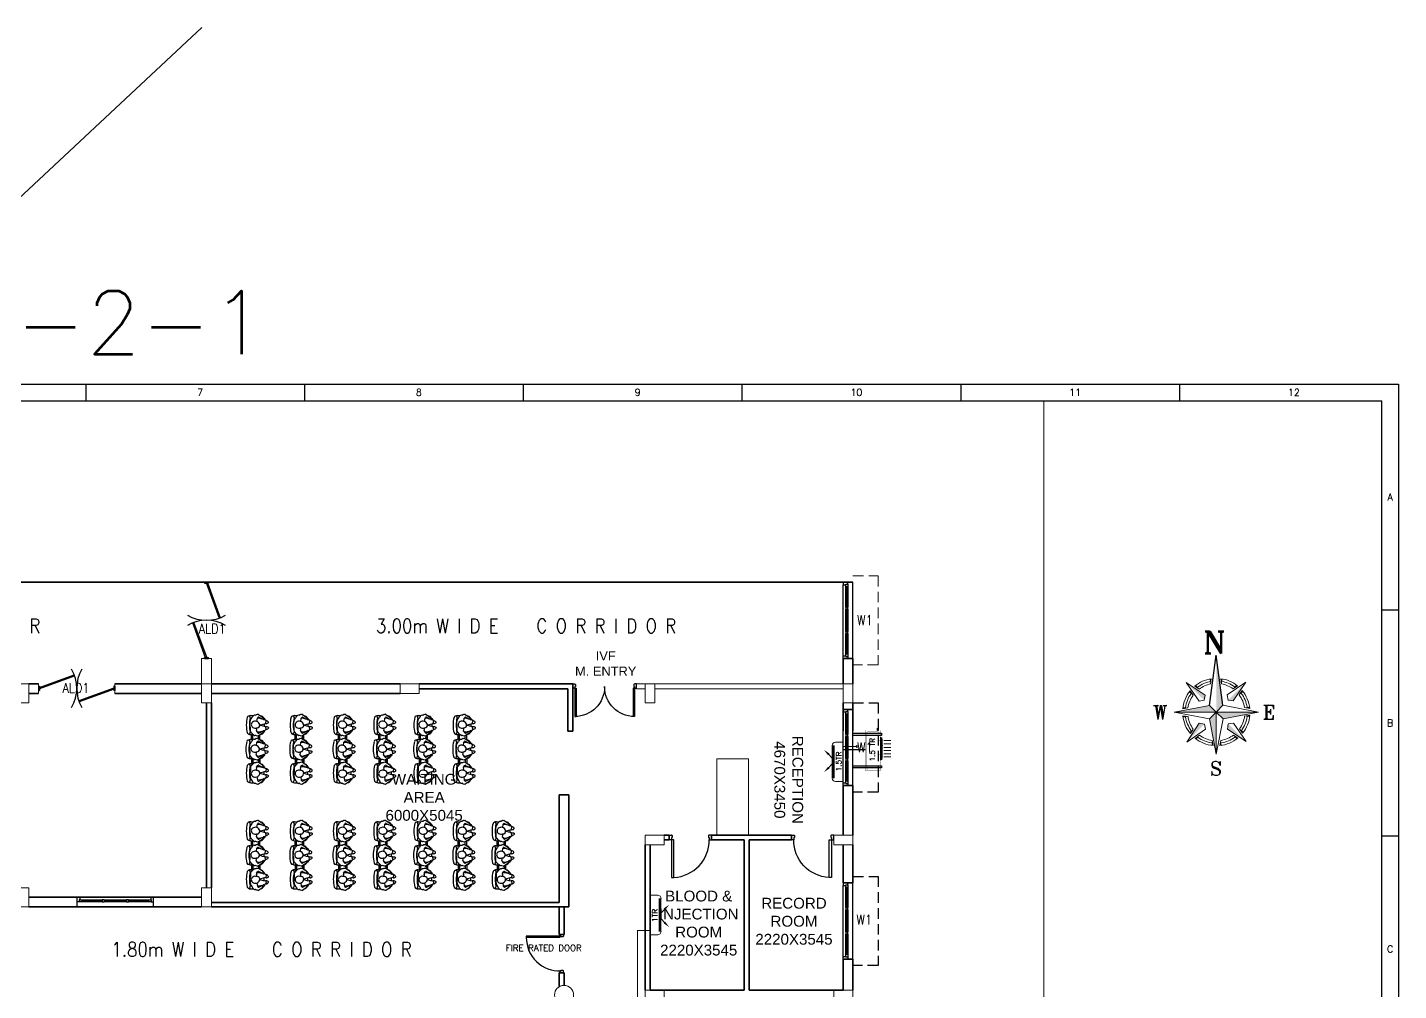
# Model space of a CAD drawing. Extents: x 2982526 to 3135339, y -1389320 to -1338265.
# Drawn here: x 3012115 to 3044472, y -1360984 to -1338265 of the extents above; entities that cross this region are included whole.
import ezdxf
from ezdxf.enums import TextEntityAlignment as Align

# ---------------------------------------------------------------- set-up
doc = ezdxf.new("R2010")
doc.units = 0
doc.header["$MEASUREMENT"] = 0
doc.linetypes.add('1', pattern=[0, 0, 0])
doc.linetypes.add('DASHED', pattern=[0.75, 0.5, -0.25])
for name, color, linetype in [('ALD1', 7, 'Continuous'), ('Chajja', 7, 'DASHED'), ('DOOR', 40, 'Continuous'), ('FUR', 33, 'Continuous'), ('FURN', 31, 'Continuous'), ('HVAC_HI-WALL_1.5TR', 5, 'Continuous'), ('HVAC_HI_WALL_1TR', 1, 'Continuous'), ('M HVAC HIGH WALL UNIT', 3, 'Continuous'), ('MEP_HVAC_COPPER_PIPE', 5, 'Continuous'), ('MEP_HVAC_DRAIN_PIPE', 7, 'Continuous'), ('MEP_HVAC_TEXT', 7, 'Continuous'), ('Plan', 44, 'Continuous'), ('Railing', 34, '1'), ('TEXT', 5, '1'), ('TITLE', 7, 'Continuous'), ('W1', 7, 'Continuous'), ('walls', 1, 'Continuous')]:
    doc.layers.add(name, color=color, linetype=linetype)
for name, color, linetype, lineweight in [('Column', 162, 'Continuous', 13), ('HTL-AC UNIT', 5, 'Continuous', 25), ('MEP_HVAC_VRF_COPPER_PIPE', 6, 'Continuous', 9), ('WALL', 7, '1', 35), ('windows', 4, 'Continuous', 0)]:
    doc.layers.add(name, color=color, linetype=linetype, lineweight=lineweight)
doc.styles.add('ARIAL', font='arial.ttf')
doc.styles.add('ROMANS', font='romans.shx')
doc.styles.add('RT', font='romant.shx')
doc.styles.add('VERDANA', font='verdana.ttf')
doc.dimstyles.new('AC DIM', dxfattribs={"dimtxt": 200, "dimasz": 200, "dimexe": 0.18, "dimexo": 50, "dimgap": 50, "dimtad": 1, "dimdec": 0, "dimzin": 12, "dimdsep": 46, "dimtxsty": 'ROMANS', "dimcen": 0, "dimclrt": 7, "dimadec": 0, "dimazin": 0, "dimtfac": 1, "dimtdec": 0, "dimtix": 1, "dimtofl": 0, "dimtmove": 0, "dimatfit": 3, "dimfxl": 1, "dimtolj": 1, "dimtzin": 12, "dimarcsym": 0})

# ---------------------------------------------------------------- blocks, each defined once
blk = doc.blocks.new('A$C772B36EA')
at = {"layer": 'TITLE', "color": 5}
for p in [(-343, 338), (338, 343)]:
    blk.add_line(p, (0, 2877), dxfattribs=at)
at = {"layer": 'TITLE', "color": 8, "lineweight": 5}
for p, q in [((-566, 858), (-1516, 1493)), ((-866, 553), (-1516, 1493)), ((-287, 1418), (-252, 1683)), ((-287, 1418), (-252, 1683)), ((270, 1421), (233, 1686)), ((270, 1421), (233, 1686)), ((270, 1421), (233, 1686)), ((553, 866), (1493, 1516)), ((858, 566), (1493, 1516)), ((-1173, 847), (-1326, 1068)), ((-865, 1160), (-1088, 1309)), ((-606, 597), (-566, 858)), ((597, 606), (553, 866)), ((847, 1173), (1068, 1326)), ((1160, 865), (1309, 1088)), ((-343, 338), (-2128, 0)), ((-2128, 0), (0, 0)), ((0, 0), (-2128, 0)), ((-338, -343), (-2128, 0)), ((-1432, 209), (-1695, 156)), ((-606, 597), (-866, 553)), ((0, 0), (-343, 338)), ((-343, 338), (0, 0)), ((-338, -343), (0, 0)), ((0, 0), (-338, -343)), ((0, 0), (338, 343)), ((338, 343), (0, 0)), ((0, 0), (343, -338)), ((343, -338), (0, 0)), ((0, 0), (0, -2128)), ((0, -2128), (0, 0)), ((0, 0), (2128, 0)), ((2128, 0), (0, 0)), ((338, 343), (2128, 0)), ((343, -338), (2128, 0)), ((597, 606), (858, 566)), ((1428, 230), (1692, 182)), ((-1428, -230), (-1692, -182)), ((-858, -566), (-1493, -1516)), ((-597, -606), (-858, -566)), ((-597, -606), (-553, -866)), ((-338, -343), (0, -2128)), ((343, -338), (0, -2128)), ((606, -597), (566, -858)), ((606, -597), (866, -553)), ((866, -553), (1516, -1493)), ((1432, -209), (1695, -156)), ((-553, -866), (-1493, -1516)), ((-1160, -865), (-1309, -1088)), ((-847, -1173), (-1068, -1326)), ((566, -858), (1516, -1493)), ((865, -1160), (1088, -1309)), ((1173, -847), (1326, -1068)), ((-209, -1432), (-156, -1695)), ((230, -1428), (182, -1692))]:
    blk.add_line(p, q, dxfattribs=at)
for radius, start, end in [(1702, 98.52692, 129.72625), (1575, 99.85136, 126.70773), (1447, 101.42181, 126.70773), (1702, 51.14269, 82.1348), (1575, 54.16121, 80.81434), (1447, 54.16121, 79.24868), (1702, 141.14269, 174.72625), (1575, 144.16121, 171.70773), (1447, 144.16121, 171.70773), (1447, 9.16121, 36.70773), (1575, 9.16121, 36.70773), (1702, 6.14269, 39.72625), (1702, 186.14269, 219.72625), (1575, 189.16121, 216.70773), (1447, 189.16121, 216.70773), (1447, 324.16121, 351.70773), (1575, 324.16121, 351.70773), (1702, 321.14269, 354.72625), (1702, 231.14269, 264.72625), (1575, 234.16121, 261.70773), (1447, 234.16121, 261.70773), (1702, 276.14269, 309.72625), (1447, 279.1612, 306.70773), (1575, 279.1612, 306.70773)]:
    blk.add_arc((0, 0), radius, start, end, dxfattribs=at)
at = {"layer": 'TITLE', "color": 5}
blk.add_solid([(0, 2877), (338, 343), (0, 0)], dxfattribs=at)
at = {"layer": 'TITLE', "color": 8, "lineweight": 5}
for points in [[(-1516, 1493), (-566, 858), (-606, 597)], [(-252, 1683), (-340, 1668), (-287, 1418)], [(233, 1686), (320, 1672), (270, 1421)], [(1493, 1516), (858, 566), (597, 606)], [(-1326, 1068), (-1380, 997), (-1173, 847)], [(-1088, 1309), (-1017, 1365), (-865, 1160)], [(1068, 1326), (997, 1380), (847, 1173)], [(1309, 1088), (1365, 1017), (1160, 865)], [(-2128, 0), (-343, 338), (0, 0)], [(-1684, 245), (-1695, 156), (-1432, 209)], [(0, -2128), (-338, -343), (0, 0)], [(2128, 0), (343, -338), (0, 0)], [(1680, 271), (1692, 182), (1428, 230)], [(-1680, -271), (-1692, -182), (-1428, -230)], [(-1493, -1516), (-858, -566), (-597, -606)], [(1516, -1493), (566, -858), (606, -597)], [(1684, -245), (1695, -156), (1432, -209)], [(-1309, -1088), (-1365, -1017), (-1160, -865)], [(-1068, -1326), (-997, -1380), (-847, -1173)], [(1088, -1309), (1017, -1365), (865, -1160)], [(1326, -1068), (1380, -997), (1173, -847)], [(-245, -1684), (-156, -1695), (-209, -1432)], [(271, -1680), (182, -1692), (230, -1428)]]:
    blk.add_solid(points, dxfattribs=at)
blk = doc.blocks.new('A$C1BA14061')
at = {"layer": 'TITLE', "color": 7}
for p, q in [((0, 0), (203982, 0)), ((101948, -1290), (101948, 0)), ((118954, -1290), (118954, 0)), ((135959, -1290), (135959, 0)), ((152965, -1290), (152965, 0)), ((169971, -1290), (169971, 0)), ((186976, -1290), (186976, 0)), ((203982, 0), (203982, -140464)), ((203982, -17558), (202692, -17558)), ((203982, -35116), (202692, -35116))]:
    blk.add_line(p, q, dxfattribs=at)
at = {"layer": 'TITLE'}
for p in [(1204, -1290), (202692, -139174)]:
    blk.add_line(p, (202692, -1290), dxfattribs=at)
at = {"layer": 'TITLE', "color": 7, "style": 'ROMANS', "width": 1}
for s, height, p in [('7', 535, (110813, -626)), ('8', 535, (127819, -626)), ('9', 535, (144825, -626)), ('10', 534.7, (161831, -626)), ('11', 534.7, (178836, -626)), ('12', 534.7, (195842, -626)), ('A', 535, (203324, -8765)), ('B', 535, (203324, -26323)), ('C', 535, (203324, -43881))]:
    blk.add_text(s, height=height, dxfattribs=at).set_placement(p, align=Align.MIDDLE)
blk = doc.blocks.new('6w')
at = {"layer": 'Plan', "color": 8}
for p, q in [((-36, 9.2), (-36, 0)), ((-36, 9.2), (36, 9.2)), ((-33.5, 2.5), (-12.5, 2.5)), ((-33.5, 0), (33.5, 0)), ((-31, 4), (-31.5, 4)), ((-31.5, 3.3), (-31.5, 4)), ((-31.5, 3.6), (-12.5, 3.6)), ((-31.5, 3.3), (-31, 3.3)), ((-31, 4.5), (-31, 4)), ((-31, 2.5), (-31, 3.3)), ((-12.5, 2.5), (-12.5, 4.5)), ((-12.5, 4.5), (-10.5, 4.5)), ((-10.5, 2.5), (-12.5, 2.5)), ((-10.5, 2.5), (-10.5, 4.5)), ((-10.5, 3.6), (10.5, 3.6)), ((-10.5, 2.5), (10.5, 2.5)), ((10.5, 4.5), (12.5, 4.5)), ((10.5, 2.5), (10.5, 4.5)), ((12.5, 2.5), (10.5, 2.5)), ((12.5, 2.5), (12.5, 4.5)), ((34, 4.5), (12.5, 4.5)), ((12.5, 3.6), (31.5, 3.6)), ((12.5, 2.5), (33.5, 2.5)), ((31, 4.5), (31, 4)), ((31, 4), (31.5, 4)), ((31.5, 3.3), (31, 3.3)), ((31, 2.5), (31, 3.3)), ((31.5, 4), (31.5, 3.3)), ((36, 9.2), (36, 0))]:
    blk.add_line(p, q, dxfattribs=at)
for points in [[(-34, 4.5), (-36, 4.5), (-36, 0), (-33.5, 0), (-33.5, 2.5), (-34, 2.5), (-34, 4.5)], [(34, 4.5), (36, 4.5), (36, 0), (33.5, 0), (33.5, 2.5), (34, 2.5), (34, 4.5)]]:
    blk.add_lwpolyline(points, close=True, dxfattribs=at)
for points in [[(-12.5, 4.5), (-34, 4.5)], [(10.5, 4.5), (-10.5, 4.5)]]:
    blk.add_lwpolyline(points, dxfattribs=at)
blk = doc.blocks.new('A$C19B8274B')
at = {"layer": 'DOOR'}
for p, q in [((-45, 925), (-80, 925)), ((-80, 50), (-80, 925)), ((-45, 50), (-45, 925)), ((-45, 50), (-80, 50)), ((-955, -50), (-955, -47.5)), ((-940, -35), (-942.5, -35)), ((-60, -35), (-57.5, -35)), ((-45, -50), (-45, -47.5))]:
    blk.add_line(p, q, dxfattribs=at)
for points in [[(-940, 15), (-955, 15), (-955, 50), (-1000, 50), (-1000, -50), (-955, -50)], [(-940, -35), (-940, 15)], [(-60, 15), (-45, 15), (-45, 50), (0, 50), (0, -50), (-45, -50)], [(-60, -35), (-60, 15)]]:
    blk.add_lwpolyline(points, dxfattribs=at)
at = {"layer": 'DOOR', "color": 145}
blk.add_arc((-80, 50), 875, 90, 182.29244, dxfattribs=at)
at = {"layer": 'DOOR'}
for centre, start, end in [((-955, -35), 270, 0), ((-45, -35), 180, 270)]:
    blk.add_arc(centre, 12.5, start, end, dxfattribs=at)
blk = doc.blocks.new('Z$W@#5624')
at = {"layer": 'DOOR'}
for p, q in [((19, 470), (840, 769)), ((28, 446), (849, 745)), ((188, 518), (680, 697)), ((676, 709), (685, 685)), ((0, 400), (0, 499)), ((0, 499), (25, 499)), ((0, 400), (25, 400)), ((19, 470), (28, 446)), ((25, 400), (25, 499)), ((183, 529), (192, 506)), ((1770, 453), (949, 154)), ((1779, 429), (957, 130)), ((1610, 381), (1117, 202)), ((1614, 369), (1606, 393)), ((1779, 429), (1770, 453)), ((1798, 499), (1773, 499)), ((1773, 400), (1773, 499)), ((1798, 400), (1773, 400)), ((1798, 400), (1798, 499)), ((1113, 214), (1122, 190))]:
    blk.add_line(p, q, dxfattribs=at)
at = {"layer": 'DOOR', "color": 145}
for centre, start_param, end_param in [((0, 449), 2.617994, 3.665191), ((1798, 449), -0.523599, 0.523599)]:
    blk.add_ellipse(centre, major_axis=(-899, 0), ratio=1, start_param=start_param, end_param=end_param, dxfattribs=at)
blk = doc.blocks.new('A$C718A0427')
at = {"layer": 'FURN', "color": 8}
for p, q in [((18, 330), (19, 309)), ((33, 419), (33, 357)), ((119, 419), (76, 385)), ((196, 434), (127, 423)), ((221, 433), (196, 434)), ((248, 438), (225, 433)), ((314, 425), (248, 438)), ((403, 426), (318, 425)), ((478, 363), (415, 421)), ((499, 334), (478, 363)), ((481, 423), (481, 359)), ((600, 403), (481, 403)), ((600, 370), (481, 370)), ((580, 312), (578, 332)), ((582, 344), (603, 373)), ((600, 433), (600, 369)), ((603, 373), (666, 431)), ((678, 436), (763, 435)), ((766, 435), (832, 448)), ((832, 448), (856, 443)), ((860, 443), (884, 444)), ((884, 444), (953, 433)), ((961, 429), (1004, 395)), ((1048, 429), (1048, 367)), ((1048, 403), (1167, 403)), ((1048, 370), (1167, 370)), ((1063, 340), (1062, 319)), ((1149, 334), (1170, 363)), ((1167, 423), (1167, 359)), ((1170, 363), (1233, 421)), ((1245, 426), (1329, 425)), ((1333, 425), (1399, 438)), ((1399, 438), (1422, 433)), ((1427, 433), (1451, 434)), ((1451, 434), (1520, 423)), ((1528, 419), (1571, 385)), ((1615, 419), (1615, 357)), ((1630, 330), (1629, 309)), ((5, 278), (0, 248)), ((3, 235), (66, 144)), ((16, 299), (7, 285)), ((66, 144), (83, 123)), ((71, 228), (107, 150)), ((92, 261), (77, 249)), ((83, 123), (91, 118)), ((170, 271), (92, 261)), ((93, 115), (93, 109)), ((97, 102), (127, 82)), ((107, 150), (112, 136)), ((112, 136), (114, 127)), ((120, 105), (127, 100)), ((123, 93), (120, 105)), ((132, 86), (123, 93)), ((131, 101), (127, 111)), ((127, 100), (130, 99)), ((130, 99), (131, 101)), ((225, 102), (289, 102)), ((384, 109), (380, 99)), ((390, 93), (382, 86)), ((384, 98), (389, 103)), ((387, 82), (417, 102)), ((389, 103), (394, 107)), ((393, 103), (390, 93)), ((398, 279), (437, 249)), ((407, 150), (402, 136)), ((442, 228), (407, 150)), ((420, 109), (421, 115)), ((423, 118), (431, 123)), ((431, 123), (448, 144)), ((448, 144), (511, 235)), ((599, 203), (489, 203)), ((500, 302), (502, 322)), ((508, 282), (500, 302)), ((514, 248), (508, 282)), ((583, 235), (511, 235)), ((567, 258), (572, 292)), ((632, 155), (570, 245)), ((572, 292), (580, 312)), ((650, 133), (632, 155)), ((638, 238), (674, 160)), ((683, 289), (643, 259)), ((658, 128), (650, 133)), ((660, 119), (660, 125)), ((694, 92), (664, 112)), ((674, 160), (679, 146)), ((692, 113), (686, 117)), ((687, 113), (690, 103)), ((690, 103), (699, 96)), ((697, 108), (692, 113)), ((696, 119), (701, 109)), ((856, 112), (792, 112)), ((911, 281), (989, 271)), ((949, 96), (957, 103)), ((950, 111), (954, 121)), ((951, 109), (950, 111)), ((954, 110), (951, 109)), ((961, 115), (954, 110)), ((984, 112), (954, 92)), ((957, 103), (961, 115)), ((969, 146), (967, 137)), ((974, 160), (969, 146)), ((1009, 238), (974, 160)), ((988, 125), (987, 119)), ((989, 271), (1004, 259)), ((998, 133), (990, 128)), ((1015, 155), (998, 133)), ((1078, 245), (1015, 155)), ((1049, 203), (1158, 203)), ((1065, 309), (1073, 295)), ((1071, 235), (1137, 235)), ((1076, 288), (1081, 258)), ((1134, 248), (1139, 282)), ((1199, 144), (1137, 235)), ((1139, 282), (1147, 302)), ((1147, 302), (1145, 322)), ((1217, 123), (1199, 144)), ((1205, 228), (1241, 150)), ((1250, 279), (1210, 249)), ((1225, 118), (1217, 123)), ((1227, 109), (1227, 115)), ((1261, 82), (1231, 102)), ((1241, 150), (1246, 136)), ((1259, 103), (1253, 107)), ((1254, 103), (1257, 93)), ((1257, 93), (1265, 86)), ((1264, 98), (1259, 103)), ((1263, 109), (1268, 99)), ((1423, 102), (1359, 102)), ((1478, 271), (1556, 261)), ((1516, 101), (1521, 111)), ((1518, 99), (1516, 101)), ((1516, 86), (1524, 93)), ((1521, 100), (1518, 99)), ((1528, 105), (1521, 100)), ((1551, 102), (1521, 82)), ((1524, 93), (1528, 105)), ((1536, 136), (1534, 127)), ((1541, 150), (1536, 136)), ((1576, 228), (1541, 150)), ((1555, 115), (1554, 109)), ((1556, 261), (1571, 249)), ((1565, 123), (1556, 118)), ((1582, 144), (1565, 123)), ((1645, 235), (1582, 144)), ((1632, 299), (1640, 285)), ((1643, 278), (1648, 248))]:
    blk.add_line(p, q, dxfattribs=at)
for points in [[(111, 138), (112, 153), (96, 222), (98, 260)], [(415, 266), (418, 222), (402, 153), (403, 138)], [(665, 276), (662, 232), (679, 163), (678, 148)], [(969, 148), (969, 163), (985, 232), (983, 270)], [(1232, 266), (1229, 222), (1246, 153), (1245, 138)], [(1536, 138), (1535, 153), (1552, 222), (1550, 260)]]:
    blk.add_lwpolyline(points, dxfattribs=at)
for points in [[(384, 82), (363, 59, -0.259848), (357, 57), (301, 66, -0.302547), (296, 71), (283, 128), (266, 180), (255, 193), (247, 180), (231, 128), (218, 71, -0.302547), (212, 66), (157, 57, -0.259848), (151, 59), (130, 82)], [(697, 92), (718, 69, 0.259848), (724, 67), (779, 76, 0.302547), (785, 81), (798, 138), (814, 190), (826, 203), (833, 190), (850, 138), (863, 81, 0.302547), (868, 76), (923, 67, 0.259848), (930, 69), (950, 92)], [(1264, 82), (1285, 59, 0.259848), (1291, 57), (1346, 66, 0.302547), (1352, 71), (1365, 128), (1381, 180), (1393, 193), (1400, 180), (1417, 128), (1430, 71, 0.302547), (1435, 66), (1490, 57, 0.259848), (1497, 59), (1517, 82)]]:
    blk.add_lwpolyline(points, format="xyb", dxfattribs=at)
for points in [[(306, 5, 0.28165), (326, 3, 0.281432), (363, 59, -0.259848), (357, 57), (301, 66, -0.302547), (296, 71, 0.254294)], [(775, 15, -0.28165), (755, 13, -0.281432), (718, 69, 0.259848), (724, 67), (779, 76, 0.302547), (785, 81, -0.254294)], [(1342, 5, -0.28165), (1322, 3, -0.281432), (1285, 59, 0.259848), (1291, 57), (1346, 66, 0.302547), (1352, 71, -0.254294)]]:
    blk.add_lwpolyline(points, format="xyb", close=True, dxfattribs=at)
for centre, radius, start, end in [((97, 303), 84.1, 104.4561, 161.4627), ((138, 419), 106, 151.0301, 180), ((82, 465), 36.6, 105.639, 285.639), ((239, -97), 620, 88.3753, 105.639), ((239, -97), 547, 88.1581, 105.639), ((130, 405), 17.5, 99.3001, 128.6806), ((275, 307), 111, 141.3111, 195.5429), ((247, 330), 75.4, 33.3122, 141.3111), ((222, 450), 17.5, 267.1355, 281.8973), ((274, -97), 620, 74.361, 91.6247), ((274, -97), 547, 74.361, 91.8419), ((223, 314), 104, 337.1497, 33.3122), ((318, 442), 17.5, 258.8982, 270.8191), ((403, 408), 17.5, 47.3161, 90.8191), ((432, 465), 36.6, 254.361, 74.361), ((375, 419), 106, 0, 28.9699), ((485, 324), 17.5, 354.2936, 36.1379), ((596, 334), 17.5, 143.8621, 185.7064), ((705, 429), 106, 151.0301, 180), ((649, 475), 36.6, 105.639, 285.639), ((806, -87), 620, 88.3753, 105.639), ((806, -87), 547, 88.1581, 105.639), ((678, 418), 17.5, 89.1809, 132.6839), ((857, 324), 104, 146.6878, 202.8503), ((763, 452), 17.5, 269.1809, 281.1018), ((834, 340), 75.4, 38.6889, 146.6878), ((841, -87), 620, 74.361, 91.6247), ((841, -87), 547, 74.361, 91.8419), ((859, 460), 17.5, 258.1027, 272.8645), ((806, 317), 111, 344.4571, 38.6889), ((950, 416), 17.5, 51.3194, 80.6999), ((999, 475), 36.6, 254.361, 74.361), ((983, 313), 84.1, 18.5373, 75.5439), ((942, 429), 106, 0, 28.9699), ((1163, 324), 17.5, 143.8621, 185.7064), ((1272, 419), 106, 151.0301, 180), ((1216, 465), 36.6, 105.639, 285.639), ((1373, -97), 620, 88.3753, 105.639), ((1373, -97), 547, 88.1581, 105.639), ((1245, 408), 17.5, 89.1809, 132.6839), ((1424, 314), 104, 146.6878, 202.8503), ((1330, 442), 17.5, 269.1809, 281.1018), ((1401, 330), 75.4, 38.6889, 146.6878), ((1408, -97), 620, 74.361, 91.6247), ((1408, -97), 547, 74.361, 91.8419), ((1426, 450), 17.5, 258.1027, 272.8645), ((1373, 307), 111, 344.4571, 38.6889), ((1517, 405), 17.5, 51.3194, 80.6999), ((1566, 465), 36.6, 254.361, 74.361), ((1550, 303), 84.1, 18.5373, 75.5439), ((1509, 419), 106, 0, 28.9699), ((17, 245), 17.5, 170.8481, 214.7522), ((22, 276), 17.5, 148.0246, 170.8481), ((1, 308), 17.5, 328.0246, 2.8591), ((138, 208), 106, 190.1847, 244.5593), ((87, 235), 17.5, 127.6009, 204.4875), ((89, 115), 3.85, 3.5615, 58.3672), ((102, 109), 8.38, 183.5615, 235.7532), ((106, 108), 20.4, 6.9092, 68.3871), ((128, 86), 4.21, 251.3857, 341.4191), ((130, 85), 1.82, 341.4191, 51.447), ((220, 61), 70, 181.2733, 239.4641), ((268, 306), 105, 195.5429, 253.9718), ((190, 19), 19.3, 254.3632, 317.2828), ((157, 50), 64.2, 317.3296, 18.8978), ((257, 265), 62.5, 253.9718, 8.0509), ((316, 448), 179, 271.1807, 291.4261), ((384, 102), 5.12, 218.4181, 239.2946), ((387, 265), 17.5, 52.3991, 111.4261), ((382, 100), 2.26, 239.2946, 315.0334), ((383, 85), 1.82, 128.553, 198.5809), ((386, 86), 4.21, 198.5809, 288.6143), ((405, 107), 20.9, 103.9888, 173.5389), ((390, 105), 4.3, 322.4637, 18.4149), ((394, 133), 8.61, 315.435, 18.1784), ((412, 109), 8.38, 304.2468, 356.4385), ((375, 208), 106, 295.4407, 349.8153), ((425, 115), 3.85, 121.6328, 176.4385), ((427, 235), 17.5, 335.5125, 52.3991), ((496, 245), 17.5, 325.2478, 9.1519), ((584, 255), 17.5, 170.8481, 214.7522), ((705, 218), 106, 190.1847, 244.5593), ((654, 245), 17.5, 127.6009, 204.4875), ((656, 125), 3.85, 3.5615, 58.3672), ((669, 119), 8.38, 183.5615, 235.7532), ((687, 143), 8.61, 161.8216, 224.565), ((676, 117), 20.9, 6.4611, 76.0112), ((693, 275), 17.5, 68.5739, 127.6009), ((691, 115), 4.3, 161.5851, 217.5363), ((695, 96), 4.21, 251.3857, 341.4191), ((698, 110), 2.26, 224.9666, 300.7054), ((697, 95), 1.82, 341.4191, 51.447), ((765, 458), 179, 248.5739, 268.8193), ((697, 112), 5.12, 300.7054, 321.5819), ((824, 275), 62.5, 171.9491, 286.0282), ((812, 316), 105, 286.0282, 344.4571), ((924, 60), 64.2, 161.1022, 222.6704), ((891, 29), 19.3, 222.7172, 285.6368), ((860, 71), 70, 300.5359, 358.7267), ((950, 95), 1.82, 128.553, 198.5809), ((952, 96), 4.21, 198.5809, 288.6143), ((974, 118), 20.4, 111.6129, 173.0908), ((979, 119), 8.38, 304.2468, 356.4385), ((942, 218), 106, 295.4407, 349.8153), ((992, 125), 3.85, 121.6328, 176.4385), ((993, 245), 17.5, 335.5125, 52.3991), ((1079, 318), 17.5, 177.1409, 211.9754), ((1058, 286), 17.5, 9.1519, 31.9754), ((1063, 255), 17.5, 325.2478, 9.1519), ((1151, 245), 17.5, 170.8481, 214.7522), ((1272, 208), 106, 190.1847, 244.5593), ((1221, 235), 17.5, 127.6009, 204.4875), ((1223, 115), 3.85, 3.5615, 58.3672), ((1235, 109), 8.38, 183.5615, 235.7532), ((1254, 133), 8.61, 161.8216, 224.565), ((1243, 107), 20.9, 6.4611, 76.0112), ((1260, 265), 17.5, 68.5739, 127.6009), ((1257, 105), 4.3, 161.5851, 217.5363), ((1262, 86), 4.21, 251.3857, 341.4191), ((1265, 100), 2.26, 224.9666, 300.7054), ((1264, 85), 1.82, 341.4191, 51.447), ((1264, 102), 5.12, 300.7054, 321.5819), ((1332, 448), 179, 248.5739, 268.8193), ((1391, 265), 62.5, 171.9491, 286.0282), ((1379, 306), 105, 286.0282, 344.4571), ((1491, 50), 64.2, 161.1022, 222.6704), ((1458, 19), 19.3, 222.7172, 285.6368), ((1427, 61), 70, 300.5359, 358.7267), ((1517, 85), 1.82, 128.553, 198.5809), ((1519, 86), 4.21, 198.5809, 288.6143), ((1541, 108), 20.4, 111.6129, 173.0908), ((1546, 109), 8.38, 304.2468, 356.4385), ((1509, 208), 106, 295.4407, 349.8153), ((1559, 115), 3.85, 121.6328, 176.4385), ((1560, 235), 17.5, 335.5125, 52.3991), ((1646, 308), 17.5, 177.1409, 211.9754), ((1625, 276), 17.5, 9.1519, 31.9754), ((1630, 245), 17.5, 325.2478, 9.1519)]:
    blk.add_arc(centre, radius, start, end, dxfattribs=at)
blk = doc.blocks.new('Z$W@#1841')
at = {"layer": 'DOOR', "color": 32}
for p, q in [((-306, -199), (-362, -199)), ((-362, -199), (-362, -310)), ((-362, -310), (-306, -310)), ((-306, -255), (-306, -199)), ((-291, -255), (-306, -255)), ((-306, -310), (-306, -307)), ((-291, -295), (-294, -295)), ((-291, -295), (-291, -255)), ((568, -295), (568, -255)), ((568, -255), (583, -255)), ((568, -295), (571, -295)), ((583, -255), (583, -199)), ((583, -199), (638, -199)), ((583, -310), (583, -307)), ((638, -310), (583, -310)), ((638, -199), (638, -310))]:
    blk.add_line(p, q, dxfattribs=at)
blk.add_lwpolyline([(527, 691), (527, -199), (583, -199), (583, 691)], close=True, dxfattribs=at)
at = {"layer": 'DOOR', "color": 145}
blk.add_arc((567, -182), 873, 92.6177, 181.1129, dxfattribs=at)
at = {"layer": 'DOOR', "color": 32}
for centre, start, end in [((-306, -295), 270, 0), ((583, -295), 180, 270)]:
    blk.add_arc(centre, 12.5, start, end, dxfattribs=at)
blk = doc.blocks.new('21500')
at = {"layer": 'DOOR'}
for p, q in [((45, 100), (45, 770)), ((45, 770), (80, 770)), ((80, 100), (80, 770)), ((1420, 100), (1420, 770)), ((1455, 770), (1420, 770)), ((1455, 100), (1455, 770)), ((45, 100), (80, 100)), ((45, 0), (45, 2.5)), ((60, 15), (57.5, 15)), ((1455, 100), (1420, 100)), ((1440, 15), (1442.5, 15)), ((1455, 0), (1455, 2.5))]:
    blk.add_line(p, q, dxfattribs=at)
for points in [[(60, 65), (45, 65), (45, 100), (0, 100), (0, 0), (45, 0)], [(60, 15), (60, 65)], [(1440, 65), (1455, 65), (1455, 100), (1500, 100), (1500, 0), (1455, 0)], [(1440, 15), (1440, 65)]]:
    blk.add_lwpolyline(points, dxfattribs=at)
at = {"layer": 'DOOR', "color": 145}
for centre, start, end in [((45, 65), 0, 90), ((1455, 65), 90, 180)]:
    blk.add_arc(centre, 705, start, end, dxfattribs=at)
at = {"layer": 'DOOR'}
for centre, start, end in [((45, 15), 270, 0), ((1455, 15), 180, 270)]:
    blk.add_arc(centre, 12.5, start, end, dxfattribs=at)
blk = doc.blocks.new('Q5YYYU')
at = {"layer": 'Chajja', "color": 8, "linetype": 'DASHED', "lineweight": 5, "ltscale": 500}
blk.add_lwpolyline([(41149.8317, 24170), (41749.8318, 24170), (41749.8318, 22070), (41149.8317, 22070)], dxfattribs=at)
at = {"layer": 'Chajja', "color": 8, "linetype": 'DASHED', "ltscale": 500}
for points in [[(41149.8317, 21170), (41749.8318, 21170), (41749.8318, 19070), (41149.8317, 19070)], [(41149.8318, 17080.4213), (41749.8319, 17080.4213), (41749.8319, 14980.4212), (41149.8318, 14980.4212)]]:
    blk.add_lwpolyline(points, dxfattribs=at)
at = {"layer": 'Column'}
for points in [[(21704.9159, 21170), (21474.9159, 21170), (21474.9159, 21620), (21704.9159, 21620)], [(30464.8318, 21620), (30464.8318, 21390), (30914.8318, 21390), (30914.8318, 21620)], [(36479.9159, 21620), (36249.9159, 21620), (36249.9159, 21170), (36479.9159, 21170)], [(41149.8318, 21620), (40919.8318, 21620), (40919.8318, 21170), (41149.8318, 21170)], [(36699.9159, 17825), (36699.9159, 18055), (36249.9159, 18055), (36249.9159, 17825)], [(41149.8318, 17825), (41149.8318, 18055), (40699.8318, 18055), (40699.8318, 17825)], [(21474.9159, 16360), (21704.9159, 16360), (21704.9159, 16810), (21474.9159, 16810)], [(25783.2393, 16360), (26013.2393, 16360), (26013.2393, 16810), (25783.2393, 16810)], [(36699.9159, 14167.5), (36699.9159, 14397.5), (36249.9159, 14397.5), (36249.9159, 14167.5)], [(41149.8318, 14167.5), (41149.8318, 14397.5), (40699.8318, 14397.5), (40699.8318, 14167.5)]]:
    blk.add_lwpolyline(points, close=True, dxfattribs=at)
blk.add_lwpolyline([(26013.2393, 21170), (26013.2393, 21620), (25783.2393, 21620), (25783.2393, 21170), (26013.2393, 21170)], dxfattribs=at)
at = {"layer": 'Column', "color": 8}
blk.add_circle((34334.9159, 14282.5), 225, dxfattribs=at)
at = {"layer": 'FUR', "lineweight": 0, "ltscale": 15}
for p, q in [((37939.9159, 19856.3698), (37939.9159, 18055)), ((38689.9159, 19856.3698), (37939.9159, 19856.3698)), ((38689.9159, 18055), (38689.9159, 19856.3698)), ((37939.9159, 18055), (38689.9159, 18055))]:
    blk.add_line(p, q, dxfattribs=at)
at = {"layer": 'Railing', "color": 251, "lineweight": 5}
blk.add_line((34219.9159, 21620), (30914.8318, 21620), dxfattribs=at)
at = {"layer": 'WALL', "color": 8}
for p, q in [((41149.8318, 24020), (-5007.5841, 24020)), ((40919.8318, 22220), (40919.8318, 21620)), ((40919.8318, 22220), (41149.8318, 22220)), ((41149.8318, 22220), (41149.8318, 21620)), ((21704.9159, 21620), (21935.2074, 21620)), ((21704.9159, 21395), (21935.2074, 21395)), ((23735.2074, 21620), (25783.2393, 21620)), ((23735.2074, 21395), (25783.2393, 21395)), ((26013.2393, 21620), (30464.8318, 21620)), ((26013.2393, 21395), (28104.9159, 21395)), ((28104.9159, 21395), (30464.8318, 21395)), ((30914.8318, 21620), (34219.9159, 21620)), ((34427.4159, 21505), (30914.8318, 21505)), ((34219.9159, 21620), (34542.4159, 21620)), ((34427.4159, 20505), (34427.4159, 21505)), ((34542.4159, 21620), (34542.4159, 21505)), ((34542.4159, 21505), (34542.4159, 20505)), ((25898.2393, 21170), (25898.2393, 18894.9996)), ((26013.2393, 21170), (26013.2393, 16810)), ((40919.8318, 21170), (40919.8318, 20512.5)), ((41149.8318, 21170), (41149.8318, 20512.5)), ((40919.8319, 21020), (41149.8319, 21020)), ((34542.4159, 20505), (34427.4159, 20505)), ((40919.8319, 19220), (40919.8319, 18055)), ((40919.8319, 19220), (41149.8319, 19220)), ((41149.8319, 19220), (41149.8319, 18055)), ((25898.2393, 18894.9996), (25898.2393, 16810)), ((34219.9159, 19005), (34449.9159, 19005)), ((34219.9159, 19005), (34219.9159, 16460)), ((34449.9159, 19005), (34449.9159, 16360)), ((36249.9159, 14397.5), (36249.9159, 17825)), ((36364.9159, 14397.5), (36364.9159, 17825)), ((36699.9159, 18055), (36814.9159, 18055)), ((36700.6406, 17940), (36814.9159, 17940)), ((36814.9159, 18055), (36814.9159, 17940)), ((37814.9159, 18055), (37814.9159, 17940)), ((37814.9159, 18055), (39699.8318, 18055)), ((37814.9159, 17940), (38584.9159, 17940)), ((38584.9159, 14397.5), (38584.9159, 17940)), ((38699.9159, 14397.5), (38699.9159, 17940)), ((38699.9159, 17940), (39699.8318, 17940)), ((39699.8318, 17940), (39699.8318, 18055)), ((40919.8318, 17825), (40919.8318, 16930.4212)), ((41149.8318, 17825), (41149.8318, 16930.4212)), ((40919.8318, 16930.4212), (41149.8318, 16930.4212)), ((21704.9159, 16590), (22994.0776, 16590)), ((22845.0776, 16590), (24245.0776, 16590)), ((24245.0776, 16590), (25783.2393, 16590)), ((21704.9159, 16360), (24245.0776, 16360)), ((24245.0776, 16360), (25783.2393, 16360)), ((26013.2393, 16460), (28104.9159, 16460)), ((26013.2393, 16360), (34449.9159, 16360)), ((28104.9159, 16460), (34219.9159, 16460)), ((34219.9159, 16360), (34219.9159, 15708)), ((34334.9159, 15708), (34334.9159, 16360)), ((34219.9159, 15708), (34334.9159, 15708)), ((40919.8318, 15130.4212), (40919.8318, 14397.5)), ((40919.8318, 15130.4212), (41149.8318, 15130.4212)), ((41149.8318, 15130.4212), (41149.8318, 14397.5)), ((34219.9159, 14808), (34219.9159, 14475.8908)), ((34219.9159, 14808), (34334.9159, 14808)), ((34334.9159, 14507.5), (34334.9159, 14808)), ((36364.9159, 14397.5), (38584.9159, 14397.5)), ((38699.9159, 14397.5), (40919.8318, 14397.5))]:
    blk.add_line(p, q, dxfattribs=at)
at = {"layer": 'WALL', "color": 8, "lineweight": 5}
for p, q in [((25783.2393, 21620), (25783.2393, 22220)), ((25783.2393, 22220), (26013.2393, 22220)), ((26013.2393, 21620), (26013.2393, 22220)), ((21935.2074, 21620), (21704.9159, 21620)), ((21935.2074, 21620), (21704.9159, 21620)), ((21704.9159, 21390), (21935.2074, 21390)), ((21704.9159, 21390), (21935.2074, 21390)), ((21704.9159, 21390), (21935.2074, 21390)), ((21704.9159, 21390), (21935.2074, 21390)), ((21935.2074, 21620), (21935.2074, 21390)), ((21935.2074, 21620), (21935.2074, 21390)), ((21935.2074, 21395), (21935.2074, 21390)), ((23735.2074, 21620), (23735.2074, 21390)), ((23735.2074, 21620), (23735.2074, 21390)), ((23735.2074, 21620), (25783.2393, 21620)), ((23735.2074, 21395), (23735.2074, 21390)), ((23735.2074, 21390), (25783.2393, 21390)), ((36042.4159, 21620), (36042.4159, 21505)), ((40919.8318, 21620), (36042.4159, 21620)), ((36249.9159, 21505), (36042.4159, 21505)), ((40919.8318, 21505), (36479.9159, 21505))]:
    blk.add_line(p, q, dxfattribs=at)
at = {"layer": 'DOOR', "color": 251, "linetype": 'Continuous', "lineweight": 5, "xscale": 1.001247151754797, "yscale": 1.001247151754797, "zscale": 1.001247151754797}
for p, rotation in [((25448.2393, 24020), 270), ((23735.2074, 21963.5127), 180)]:
    blk.add_blockref('Z$W@#5624', p, dxfattribs=dict(at, rotation=rotation))
at = {"layer": 'DOOR', "linetype": 'Continuous', "xscale": -1, "rotation": 180}
for name, p in [('21500', (34542.4159, 21620)), ('Z$W@#1841', (40061.4403, 17745.0877))]:
    blk.add_blockref(name, p, dxfattribs=at)
at = {"layer": 'DOOR', "linetype": 'Continuous', "rotation": 180}
blk.add_blockref('Z$W@#1841', (37453.3074, 17745.0877), dxfattribs=at)
at = {"layer": 'DOOR', "linetype": 'Continuous', "xscale": 0.8999999999999999, "yscale": 0.8999999999999999, "zscale": 0.8999999999999999, "rotation": 90}
blk.add_blockref('A$C19B8274B', (34277.4159, 15708), dxfattribs=at)
at = {"layer": 'FURN', "color": 251, "lineweight": 5, "rotation": 89.99999999999999}
for p in [(27359.9951, 19256.6253), (28394.6585, 19256.6253), (29413.4043, 19256.6253), (30365.4043, 19256.6253), (31315.4043, 19256.6253), (32240.4043, 19256.6253), (27359.9951, 16754.3527), (28394.6585, 16754.3527), (29413.4043, 16754.3527), (30365.4043, 16754.3527), (31315.4043, 16754.3527), (32240.4043, 16754.3527), (33160.2362, 16754.3527)]:
    blk.add_blockref('A$C718A0427', p, dxfattribs=at)
at = {"layer": 'windows', "color": 251, "lineweight": 5, "xscale": -25, "yscale": 25, "zscale": 24.99999999999242}
for p, rotation in [((40919.8318, 23120), 270), ((23745.0776, 16590), 180)]:
    blk.add_blockref('6w', p, dxfattribs=dict(at, rotation=rotation))
at = {"layer": 'windows', "xscale": -25, "yscale": 25, "zscale": 24.99999999999242, "rotation": 270}
for p in [(40919.8318, 20120), (40919.8318, 16030.4212)]:
    blk.add_blockref('6w', p, dxfattribs=at)
at = {"layer": 'ALD1', "color": 251, "lineweight": 5, "style": 'ROMANS', "width": 0.85}
for p in [(26031.9226, 22806.2089), (22818.4415, 21409.459), (22818.4415, 21409.459)]:
    blk.add_text('ALD1', height=230, dxfattribs=at).set_placement(p, align=Align.CENTER)
at = {"layer": 'TEXT', "color": 8, "linetype": 'Continuous', "lineweight": 5, "style": 'RT', "width": 0.85}
for p in [(18434.5947, 22820.5673), (18434.5947, 22820.5673), (33439.2225, 22820.5673), (33439.2225, 22820.5673)]:
    blk.add_text('3.00m W I D E   C O R R I D O R', height=336.6, dxfattribs=at).set_placement(p, align=Align.CENTER)
at = {"layer": 'TEXT', "color": 8, "linetype": 'Continuous', "style": 'RT', "width": 0.85}
blk.add_text('1.80m W I D E   C O R R I D O R', height=336.6, dxfattribs=at).set_placement((27197.8412, 15189.4319), align=Align.CENTER)
at = {"layer": 'TEXT', "color": 8, "attachment_point": 5, "style": 'ARIAL'}
for s, insert, char_height, width in [('IVF\\PM. ENTRY', (35318.348, 22100.2293), 216.75, 1950.59307), ('WAITING AREA 6000X5045', (31033.608, 18942.9602), 255, 2454.157572), ('BLOOD & INJECTION ROOM 2220X3545', (37512.3236, 15976.5029), 255, 2294.815376), ('RECORD\\PROOM 2220X3545', (39760.8338, 16019.7882), 255, 2294.815376)]:
    blk.add_mtext(s, dxfattribs=dict(at, insert=insert, char_height=char_height, width=width))
at = {"layer": 'TEXT', "color": 8, "insert": (39635.6172, 19356.3288), "char_height": 255, "width": 2294.815376, "attachment_point": 5, "rotation": 270, "style": 'ARIAL'}
blk.add_mtext('RECEPTION\\P4670X3450', dxfattribs=at)
at = {"layer": 'TEXT', "color": 8, "insert": (32958.7864, 15467.6137), "char_height": 150, "attachment_point": 1, "style": 'ROMANS'}
blk.add_mtext_dynamic_manual_height_columns('FIRE RATED DOOR', width=2226.227209, gutter_width=1000, heights=[0], dxfattribs=at)
at = {"layer": 'W1', "color": 8, "lineweight": 5, "style": 'ROMANS', "width": 0.85}
blk.add_text('W1', height=230, dxfattribs=at).set_placement((41433.1659, 23007.8194), align=Align.CENTER)
at = {"layer": 'W1', "color": 8, "style": 'ROMANS', "width": 0.85}
for p in [(41433.1659, 20007.8194), (41420.612, 15945.543)]:
    blk.add_text('W1', height=230, dxfattribs=at).set_placement(p, align=Align.CENTER)
blk = doc.blocks.new('HI WALL SPLIT AC UNIT 1.5TR')
at = {"layer": 'HVAC_HI-WALL_1.5TR', "color": 5, "lineweight": 5}
for p, q in [((1294997, -130221), (1294997, -130042)), ((1295076, -129963), (1295847, -129963)), ((1295926, -130221), (1295926, -130042)), ((1294997, -130221), (1295926, -130221))]:
    blk.add_line(p, q, dxfattribs=at)
at = {"layer": 'HVAC_HI-WALL_1.5TR', "color": 8, "lineweight": 5}
for p, q in [((1295076, -129970), (1295847, -129970)), ((1295076, -129979), (1295847, -129979)), ((1295076, -129988), (1295847, -129988)), ((1295076, -130000), (1295847, -130000)), ((1295076, -130009), (1295847, -130009))]:
    blk.add_line(p, q, dxfattribs=at)
at = {"layer": 'HVAC_HI-WALL_1.5TR', "color": 7, "lineweight": 5}
for p, q in [((1295285, -129882), (1295363, -129952)), ((1295595, -129882), (1295517, -129952))]:
    blk.add_line(p, q, dxfattribs=at)
at = {"layer": 'HVAC_HI-WALL_1.5TR', "color": 5, "lineweight": 5}
for centre, start, end in [((1295076, -130042), 90, 180), ((1295847, -130042), 0, 90)]:
    blk.add_arc(centre, 78.8, start, end, dxfattribs=at)
at = {"layer": 'HVAC_HI-WALL_1.5TR', "color": 7, "lineweight": 5}
for points in [[(1295304, -129864), (1295266, -129901), (1295176, -129769)], [(1295576, -129864), (1295614, -129901), (1295704, -129769)]]:
    blk.add_solid(points, dxfattribs=at)
blk = doc.blocks.new('HI WALL SPLIT AC UNIT 1TR')
at = {"layer": 'M HVAC HIGH WALL UNIT', "color": 1, "lineweight": 5}
for p, q in [((1294404, -128752), (1294404, -129681)), ((1294404, -128752), (1294584, -128752)), ((1294662, -128831), (1294662, -129602)), ((1294404, -129681), (1294584, -129681))]:
    blk.add_line(p, q, dxfattribs=at)
at = {"layer": 'M HVAC HIGH WALL UNIT', "color": 8, "lineweight": 5}
for p, q in [((1294616, -128831), (1294616, -129602)), ((1294625, -128831), (1294625, -129602)), ((1294637, -128831), (1294637, -129602)), ((1294646, -128831), (1294646, -129602)), ((1294655, -128831), (1294655, -129602))]:
    blk.add_line(p, q, dxfattribs=at)
at = {"layer": 'M HVAC HIGH WALL UNIT', "color": 7, "lineweight": 5}
for p, q in [((1294743, -129040), (1294674, -129117)), ((1294743, -129350), (1294674, -129272))]:
    blk.add_line(p, q, dxfattribs=at)
at = {"layer": 'M HVAC HIGH WALL UNIT', "color": 1, "lineweight": 5}
for centre, start, end in [((1294584, -128831), 0, 90), ((1294584, -129602), 270, 0)]:
    blk.add_arc(centre, 78.8, start, end, dxfattribs=at)
at = {"layer": 'M HVAC HIGH WALL UNIT', "color": 7, "lineweight": 5}
for points in [[(1294761, -129059), (1294725, -129021), (1294856, -128931)], [(1294761, -129331), (1294725, -129369), (1294856, -129459)]]:
    blk.add_solid(points, dxfattribs=at)
blk = doc.blocks.new('ODU')
at = {"layer": 'HTL-AC UNIT'}
for p, q in [((3484013, -610684, 0), (3483480, -610684, 0)), ((3484013, -610694, 0), (3483480, -610694, 0)), ((3484013, -610704, 0), (3483480, -610704, 0)), ((3483791, -610669, 0), (3483791, -610719, 0))]:
    blk.add_line(p, q, dxfattribs=at)
at = {"layer": 'HTL-AC UNIT', "elevation": 0}
blk.add_lwpolyline([(3483264, -610769), (3483314, -610769), (3483314, -610779), (3483264, -610779)], close=True, dxfattribs=at)
at = {"layer": 'HTL-AC UNIT', "const_width": 5, "elevation": 0}
for points in [[(3483314, -610719), (3484269, -610719), (3484269, -611065), (3483314, -611065)], [(3483368, -610748), (3484215, -610748), (3484240, -610773), (3484240, -611011), (3484215, -611036), (3483368, -611036), (3483343, -611011), (3483343, -610773)]]:
    blk.add_lwpolyline(points, close=True, dxfattribs=at)
at = {"layer": 'HTL-AC UNIT', "elevation": 0}
for points in [[(3483383, -611365), (3483383, -610691), (3483433, -610691), (3483433, -611365), (3483383, -611365)], [(3484149, -611365), (3484149, -610691), (3484199, -610691), (3484199, -611365), (3484149, -611365)]]:
    blk.add_lwpolyline(points, dxfattribs=at)
at = {"layer": 'HTL-AC UNIT', "const_width": 10, "elevation": 0}
blk.add_lwpolyline([(3483475, -610719), (3483475, -610719, -0.414214), (3483525, -610669), (3483968, -610669, -0.414214), (3484018, -610719), (3484018, -610719)], format="xyb", dxfattribs=at)
at = {"layer": 'HTL-AC UNIT'}
for centre, radius, start, end in [((3483666, -610864, 0), 196, 87.3624, 131.9453), ((3483789, -610737, 0), 96.6, 135.2739, 169.2801), ((3483794, -610737, 0), 96.6, 10.7199, 44.7261), ((3483908, -610719, 0), 50, 0, 90)]:
    blk.add_arc(centre, radius, start, end, dxfattribs=at)
for points in [[(3483551, -610466, 0), (3483551, -610635, 0)], [(3483635, -610466, 0), (3483635, -610635, 0)], [(3483716, -610466, 0), (3483716, -610635, 0)], [(3483791, -610466, 0), (3483791, -610635, 0)], [(3483867, -610466, 0), (3483867, -610635, 0)], [(3483942, -610466, 0), (3483942, -610635, 0)]]:
    blk.add_leader(points, dimstyle='AC DIM', override={"dimasz": 75, "dimtad": 0}, dxfattribs=at)

msp = doc.modelspace()

# ---------------------------------------------------------------- linework, layer by layer
at = {"layer": 'MEP_HVAC_COPPER_PIPE', "linetype": 'ByBlock', "lineweight": 0, "const_width": 25}
msp.add_lwpolyline([(3031363.2, -1355301.1), (3031893.2, -1355301.1)], dxfattribs=at)
at = {"layer": 'MEP_HVAC_DRAIN_PIPE', "linetype": 'ByBlock', "lineweight": 0, "const_width": 25}
msp.add_lwpolyline([(3031363.2, -1355226.1), (3031688.1, -1355226.1)], dxfattribs=at)
at = {"layer": 'MEP_HVAC_DRAIN_PIPE', "linetype": 'ByBlock', "lineweight": 0}
msp.add_circle((3031688.1, -1355226.2), 20, dxfattribs=at)
at = {"layer": 'MEP_HVAC_VRF_COPPER_PIPE', "lineweight": 0, "const_width": 25}
msp.add_lwpolyline([(3026513.3, -1363582.6), (3026513.3, -1359567.9), (3026808.3, -1359567.9)], dxfattribs=at)
at = {"layer": 'TITLE', "lineweight": 0}
msp.add_line((3036098.9, -1347073.5), (3036098.9, -1388928.9), dxfattribs=at)
at = {"layer": 'WALL', "color": 8, "lineweight": 0}
msp.add_line((3009881.9, -1344195), (3016234.2, -1338264.9), dxfattribs=at)

# ---------------------------------------------------------------- block references
at = {"layer": 'HTL-AC UNIT', "linetype": 'ByBlock', "lineweight": 0, "rotation": 269.9999999999999}
msp.add_blockref('ODU', (3642957.8, 2128468.4, 0), dxfattribs=at)
at = {"layer": 'HVAC_HI-WALL_1.5TR', "lineweight": 0, "xscale": -1, "rotation": 90}
msp.add_blockref('HI WALL SPLIT AC UNIT 1.5TR', (2901142.4, -60128.1), dxfattribs=at)
at = {"layer": 'HVAC_HI_WALL_1TR', "lineweight": 0, "xscale": -1, "rotation": 180.0064122237991}
msp.add_blockref('HI WALL SPLIT AC UNIT 1TR', (1732418.4, -1488562.3), dxfattribs=at)
at = {"layer": 'TITLE', "lineweight": 0, "xscale": 0.3035552556082519, "yscale": 0.3035553943041123, "zscale": 0.3035553665695551}
msp.add_blockref('A$C1BA14061', (2982551.7, -1346682), dxfattribs=at)
at = {"layer": 'WALL', "color": 240, "lineweight": 0, "true_color": 0xed1f24}
msp.add_blockref('Q5YYYU', (2990443.3, -1375369.8), dxfattribs=at)
at = {"layer": 'walls', "lineweight": 0, "xscale": 0.4672758229201079, "yscale": 0.4672759995928573, "zscale": 0.4672758834301755}
msp.add_blockref('A$C772B36EA', (3040169.9, -1354414.3), dxfattribs=at)

# ---------------------------------------------------------------- texts
at = {"layer": 'MEP_HVAC_TEXT', "color": 0, "lineweight": 0, "char_height": 125, "style": 'VERDANA'}
for s, insert, attachment_point, rotation in [('{\\Fromans|c0;\\C256;1.5 TR}', (3031991, -1355027.8, 101230.8), 3, 89.99312), ('{\\Fromans|c0;\\C256;1.5TR}', (3031323.3, -1355345.8), 9, 90.00688), ('{\\Fromans|c0;\\C256;1TR}', (3026858.3, -1359059), 3, 89.99312)]:
    msp.add_mtext_dynamic_manual_height_columns(s, width=1718.699, gutter_width=750, heights=[0], dxfattribs=dict(at, insert=insert, attachment_point=attachment_point, rotation=rotation))
at = {"layer": 'TEXT', "color": 8, "lineweight": 0, "style": 'RT'}
for s, p in [('W', (3038676.6, -1354591.4)), ('E', (3041267.1, -1354583.5)), ('S', (3040019.2, -1355911.2))]:
    msp.add_text(s, height=329.3, dxfattribs=at).set_placement(p)
at = {"layer": 'TITLE', "color": 5, "lineweight": 0, "style": 'RT'}
msp.add_text('N', height=519.3, dxfattribs=at).set_placement((3039861.9, -1353036))
at = {"layer": 'WALL', "color": 8, "lineweight": 0, "insert": (3004695.4, -1344475.7), "char_height": 1500, "attachment_point": 1, "style": 'ROMANS'}
msp.add_mtext_dynamic_manual_height_columns('OPTION-2-1', width=44096.469, gutter_width=1000, heights=[0], dxfattribs=at)

doc.saveas('drawing.dxf')
